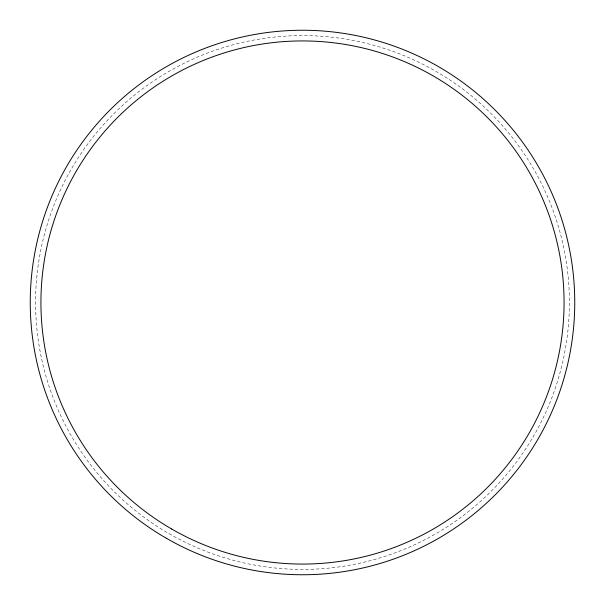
<?xml version="1.0" encoding="UTF-8"?>
<svg xmlns="http://www.w3.org/2000/svg" width="605" height="605" viewBox="0 0 605 605"><rect width="100%" height="100%" fill="white"/><g stroke="black" fill="none" stroke-linecap="round" stroke-linejoin="round"><path stroke-width="0.45" stroke-dasharray="3.02 2.27" d="M169.045 533.655A266.911 266.911 0 0 0 569.411 302.5A266.911 266.911 0 0 0 169.045 71.345A266.911 266.911 0 0 0 169.045 533.655"/><path stroke-width="0.91" d="M171.714 529.027A261.572 261.572 0 0 0 564.072 302.5A261.572 261.572 0 0 0 171.714 75.973A261.572 261.572 0 0 0 171.714 529.027M166.375 538.276A272.25 272.25 0 0 0 574.75 302.5A272.25 272.25 0 0 0 166.375 66.724A272.25 272.25 0 0 0 166.375 538.276"/></g></svg>
